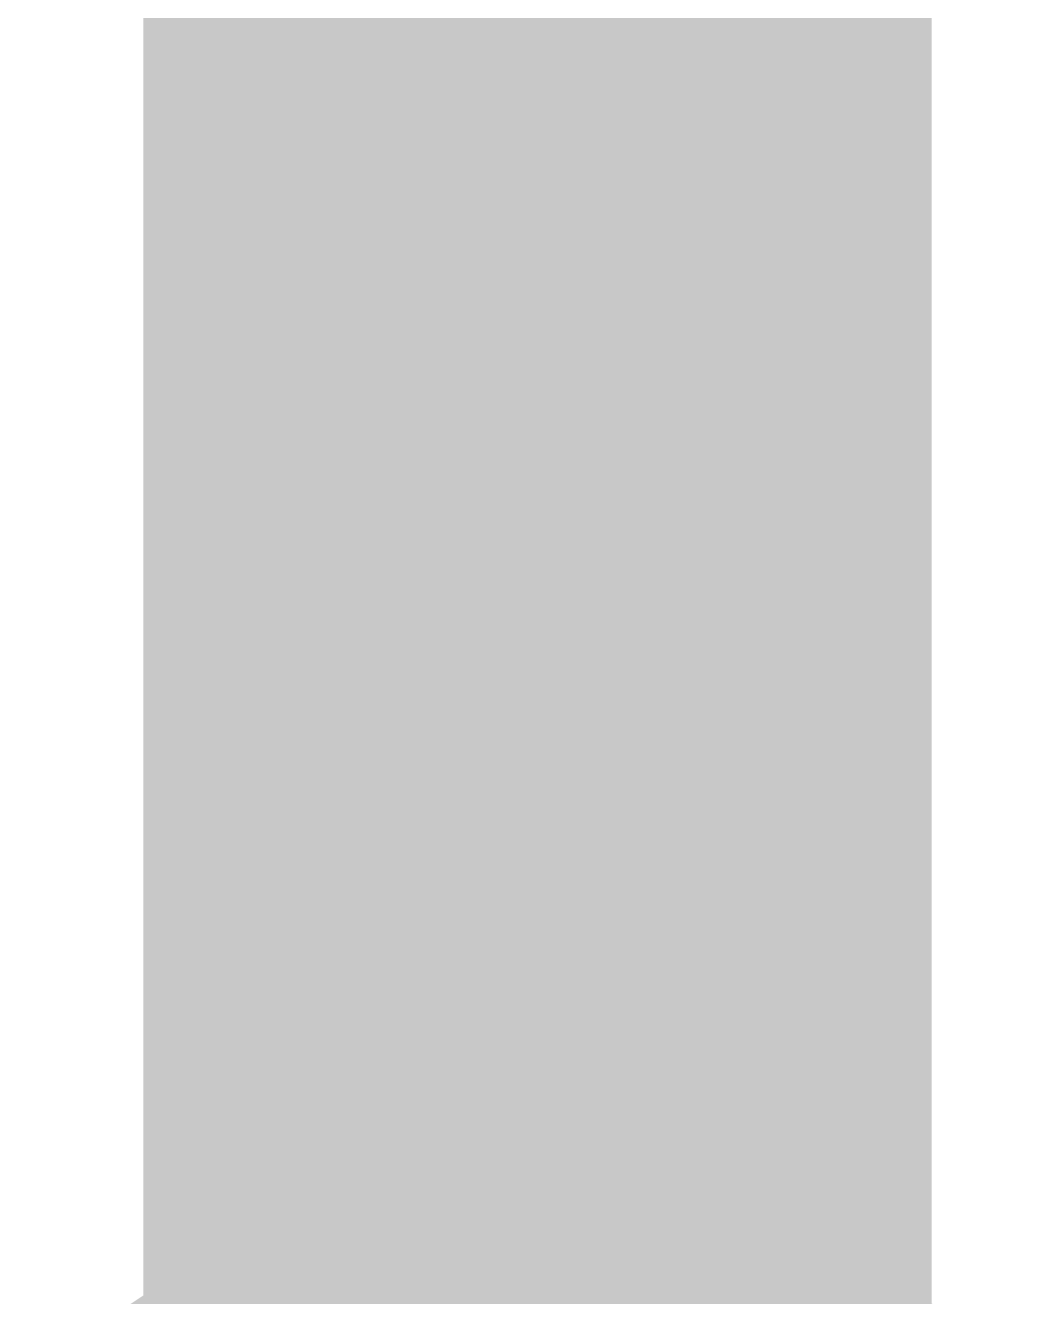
# Model space of a CAD drawing. Header units: inches. Extents: x 0 to 841, y 0 to 594.
# Drawn here: x 47.045 to 48.007, y 258.333 to 259.541 of the extents above; entities that cross this region are included whole.
import ezdxf

# ---------------------------------------------------------------- set-up
doc = ezdxf.new("R2010")
doc.units = ezdxf.units.IN
doc.layers.add('Sheet', color=255, linetype='Continuous')

msp = doc.modelspace()

# ---------------------------------------------------------------- linework, layer by layer
at = {"layer": 'Sheet'}
for points in [[(47.532, 257.4943, 0.7493, 0.7493, 0), (47.532, 262.4915, 0.7493, 0.7493, 0)], [(47.532, 262.4915, 0.2997, 0.2997, 0), (47.532, 257.4943, 0.2997, 0.2997, 0)], [(47.1951, 258.1793, 0.2997, 0.2997, 0), (47.2288, 258.2018, 0.2997, 0.2997, 0), (47.2625, 258.213, 0.2997, 0.2997, 0), (47.3074, 258.2243, 0.2997, 0.2997, 0), (47.3411, 258.2355, 0.2997, 0.2997, 0), (47.3747, 258.2467, 0.2997, 0.2997, 0), (47.4197, 258.2467, 0.2997, 0.2997, 0), (47.4533, 258.2579, 0.2997, 0.2997, 0), (47.487, 258.2579, 0.2997, 0.2997, 0), (47.532, 258.2579, 0.2997, 0.2997, 0)], [(47.1951, 258.1793, 0.2997, 0.2997, 0), (47.2288, 258.2018, 0.2997, 0.2997, 0), (47.2625, 258.213, 0.2997, 0.2997, 0), (47.3074, 258.2243, 0.2997, 0.2997, 0), (47.3411, 258.2355, 0.2997, 0.2997, 0), (47.3747, 258.2467, 0.2997, 0.2997, 0), (47.4197, 258.2467, 0.2997, 0.2997, 0), (47.4533, 258.2579, 0.2997, 0.2997, 0), (47.487, 258.2579, 0.2997, 0.2997, 0), (47.532, 258.2579, 0.2997, 0.2997, 0)], [(47.1951, 258.1793, 0.2997, 0.2997, 0), (47.2288, 258.2018, 0.2997, 0.2997, 0), (47.2625, 258.213, 0.2997, 0.2997, 0), (47.3074, 258.2243, 0.2997, 0.2997, 0), (47.3411, 258.2355, 0.2997, 0.2997, 0), (47.3747, 258.2467, 0.2997, 0.2997, 0), (47.4197, 258.2467, 0.2997, 0.2997, 0), (47.4533, 258.2579, 0.2997, 0.2997, 0), (47.487, 258.2579, 0.2997, 0.2997, 0), (47.532, 258.2579, 0.2997, 0.2997, 0)], [(47.1951, 258.1793, 0.2997, 0.2997, 0), (47.2288, 258.2018, 0.2997, 0.2997, 0), (47.2625, 258.213, 0.2997, 0.2997, 0), (47.3074, 258.2243, 0.2997, 0.2997, 0), (47.3411, 258.2355, 0.2997, 0.2997, 0), (47.3747, 258.2467, 0.2997, 0.2997, 0), (47.4197, 258.2467, 0.2997, 0.2997, 0), (47.4533, 258.2579, 0.2997, 0.2997, 0), (47.487, 258.2579, 0.2997, 0.2997, 0), (47.532, 258.2579, 0.2997, 0.2997, 0)], [(47.1951, 258.1793, 0.2997, 0.2997, 0), (47.2288, 258.2018, 0.2997, 0.2997, 0), (47.2625, 258.213, 0.2997, 0.2997, 0), (47.3074, 258.2243, 0.2997, 0.2997, 0), (47.3411, 258.2355, 0.2997, 0.2997, 0), (47.3747, 258.2467, 0.2997, 0.2997, 0), (47.4197, 258.2467, 0.2997, 0.2997, 0), (47.4533, 258.2579, 0.2997, 0.2997, 0), (47.487, 258.2579, 0.2997, 0.2997, 0), (47.532, 258.2579, 0.2997, 0.2997, 0)], [(47.532, 258.2579, 0.2997, 0.2997, 0), (47.532, 258.2579, 0.2997, 0.2997, 0)], [(47.532, 258.2579, 0.2997, 0.2997, 0), (47.5656, 258.2579, 0.2997, 0.2997, 0), (47.6106, 258.2579, 0.2997, 0.2997, 0), (47.6442, 258.2467, 0.2997, 0.2997, 0), (47.6892, 258.2467, 0.2997, 0.2997, 0), (47.7228, 258.2355, 0.2997, 0.2997, 0), (47.7565, 258.2243, 0.2997, 0.2997, 0), (47.7902, 258.213, 0.2997, 0.2997, 0), (47.8239, 258.2018, 0.2997, 0.2997, 0), (47.8576, 258.1793, 0.2997, 0.2997, 0)], [(47.532, 258.2579, 0.2997, 0.2997, 0), (47.532, 258.2579, 0.2997, 0.2997, 0)], [(47.532, 258.2579, 0.2997, 0.2997, 0), (47.5656, 258.2579, 0.2997, 0.2997, 0), (47.6106, 258.2579, 0.2997, 0.2997, 0), (47.6442, 258.2467, 0.2997, 0.2997, 0), (47.6892, 258.2467, 0.2997, 0.2997, 0), (47.7228, 258.2355, 0.2997, 0.2997, 0), (47.7565, 258.2243, 0.2997, 0.2997, 0), (47.7902, 258.213, 0.2997, 0.2997, 0), (47.8239, 258.2018, 0.2997, 0.2997, 0), (47.8576, 258.1793, 0.2997, 0.2997, 0)], [(47.532, 258.2579, 0.2997, 0.2997, 0), (47.532, 258.2579, 0.2997, 0.2997, 0)], [(47.532, 258.2579, 0.2997, 0.2997, 0), (47.5656, 258.2579, 0.2997, 0.2997, 0), (47.6106, 258.2579, 0.2997, 0.2997, 0), (47.6442, 258.2467, 0.2997, 0.2997, 0), (47.6892, 258.2467, 0.2997, 0.2997, 0), (47.7228, 258.2355, 0.2997, 0.2997, 0), (47.7565, 258.2243, 0.2997, 0.2997, 0), (47.7902, 258.213, 0.2997, 0.2997, 0), (47.8239, 258.2018, 0.2997, 0.2997, 0), (47.8576, 258.1793, 0.2997, 0.2997, 0)], [(47.532, 258.2579, 0.2997, 0.2997, 0), (47.532, 258.2579, 0.2997, 0.2997, 0)], [(47.532, 258.2579, 0.2997, 0.2997, 0), (47.5656, 258.2579, 0.2997, 0.2997, 0), (47.6106, 258.2579, 0.2997, 0.2997, 0), (47.6442, 258.2467, 0.2997, 0.2997, 0), (47.6892, 258.2467, 0.2997, 0.2997, 0), (47.7228, 258.2355, 0.2997, 0.2997, 0), (47.7565, 258.2243, 0.2997, 0.2997, 0), (47.7902, 258.213, 0.2997, 0.2997, 0), (47.8239, 258.2018, 0.2997, 0.2997, 0), (47.8576, 258.1793, 0.2997, 0.2997, 0)], [(47.532, 258.2579, 0.2997, 0.2997, 0), (47.532, 258.2579, 0.2997, 0.2997, 0)], [(47.532, 258.2579, 0.2997, 0.2997, 0), (47.5656, 258.2579, 0.2997, 0.2997, 0), (47.6106, 258.2579, 0.2997, 0.2997, 0), (47.6442, 258.2467, 0.2997, 0.2997, 0), (47.6892, 258.2467, 0.2997, 0.2997, 0), (47.7228, 258.2355, 0.2997, 0.2997, 0), (47.7565, 258.2243, 0.2997, 0.2997, 0), (47.7902, 258.213, 0.2997, 0.2997, 0), (47.8239, 258.2018, 0.2997, 0.2997, 0), (47.8576, 258.1793, 0.2997, 0.2997, 0)]]:
    msp.add_lwpolyline(points, format="xyseb", dxfattribs=at)

doc.saveas('drawing.dxf')
